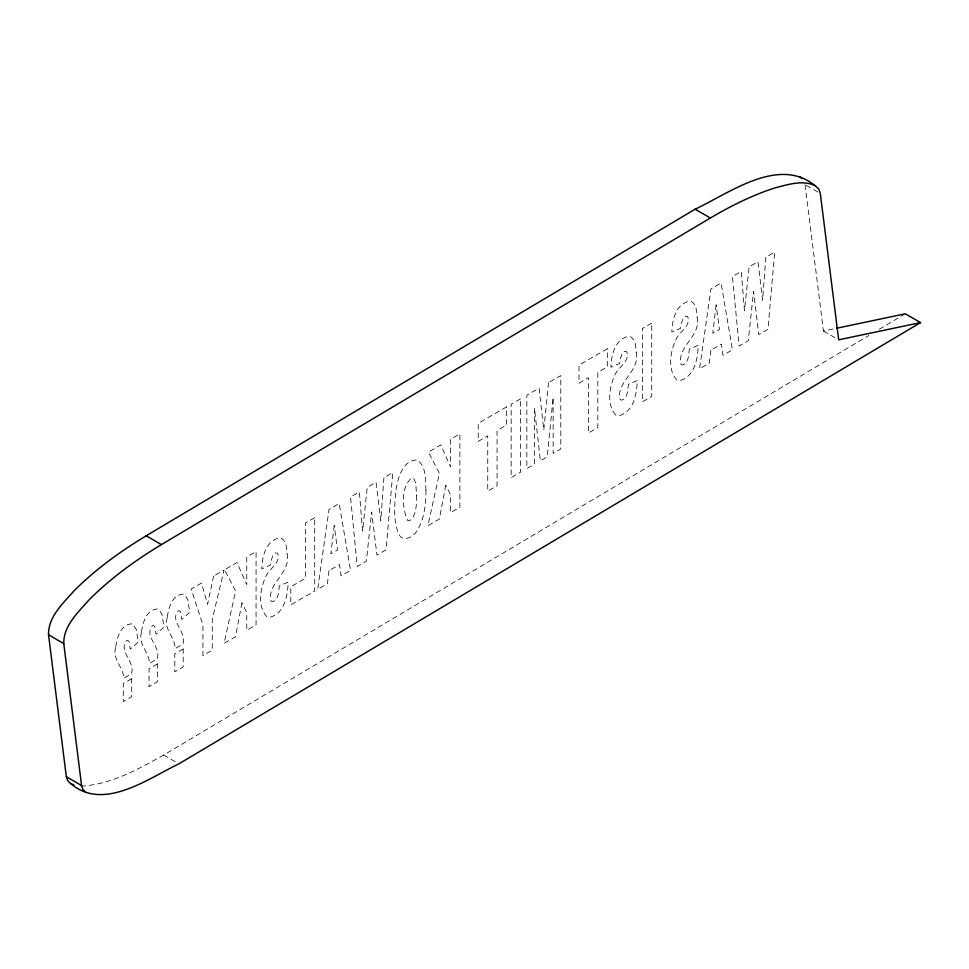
<?xml version="1.0" encoding="UTF-8"?>
<svg xmlns="http://www.w3.org/2000/svg" width="969" height="969" viewBox="0 0 969 969"><rect width="100%" height="100%" fill="white"/><g stroke="black" fill="none" stroke-linecap="round" stroke-linejoin="round"><path stroke-width="0.73" stroke-dasharray="4.84 3.63" d="M80.924 786.162C110.902 784.66 138.022 769.301 163.676 755.033L868.866 335.468M879.283 329.278L903.992 314.562M805.057 184.679L823.432 331.035L835.121 328.564M806.329 185.406L817.763 192.007M823.432 331.035L837.41 339.102M163.676 755.033L176.382 762.373M416.658 495.656C416.331 503.505 416.791 512.456 411.716 519.009A5.523 3.198 -60 0 1 407.67 520.462C402.062 508.616 400.633 487.068 411.752 477.874L414.017 478.989L415.701 482.974L416.658 495.656M425.985 490.169C425.73 504.146 424.592 519.166 416.694 531.182C413.157 537.371 402.292 542.701 398.659 533.737C393.099 520.414 394.649 505.321 395.727 491.295C397.653 479.292 401.953 460.348 416.936 459.912C426.784 466.004 425.125 480.139 425.985 490.169M287.066 553.856C291.403 572.897 266.741 583.326 270.945 600.865L272.265 601.81C278.83 600.126 278.624 591.223 279.326 585.845L288.193 582.078C287.672 595.305 284.959 612.868 270.157 617.229L266.899 616.805C257.088 606.255 260.298 588.474 265.857 576.385C269.019 568.585 281.41 562.844 277.606 553.19L275.16 552.924L273.403 554.51L271.126 560.433L270.593 565.024L261.8 568.851C262.163 557.054 265.385 541.78 278.442 538.086L281.652 538.401C286.606 541.744 286.751 548.466 287.066 553.856M636.161 352.316C640.497 371.357 615.836 381.774 620.051 399.313L621.359 400.258C627.924 398.574 627.718 389.671 628.421 384.293L637.287 380.526C636.766 393.753 634.053 411.328 619.264 415.689L615.993 415.253C606.182 404.703 609.392 386.922 614.964 374.833C618.113 367.033 630.504 361.292 626.713 351.638L624.254 351.384L622.498 352.958L620.233 358.881L619.688 363.472L610.894 367.299C611.269 355.502 614.479 340.228 627.549 336.546L630.758 336.849C635.7 340.204 635.846 346.926 636.161 352.316M697.099 317.129C701.435 336.17 676.774 346.587 680.977 364.126L682.285 365.083C688.862 363.399 688.656 354.497 689.347 349.119L698.225 345.339C697.692 358.578 694.991 376.142 680.19 380.502L676.931 380.078C667.12 369.528 670.33 351.747 675.89 339.647C679.039 331.846 691.442 326.117 687.639 316.463L685.192 316.197L683.424 317.784L681.159 323.707L680.626 328.297L671.832 332.125C672.195 320.327 675.405 305.053 688.474 301.359L691.684 301.662C696.638 305.017 696.772 311.739 697.099 317.129M115.711 647.413C111.907 659.392 123.899 667.217 123.572 678.373L131.396 673.855C135.817 661.536 117.709 651.386 126.6 640.654L127.932 640.461L129.022 641.599L130.246 649.097L138.24 642.084L136.278 629.511L133.456 624.751L131.505 623.842C120.362 624.678 116.849 638.208 115.711 647.413M141.474 632.539C137.671 644.518 149.662 652.343 149.335 663.499L157.16 658.981C161.581 646.662 143.46 636.512 152.363 625.78L153.696 625.586L154.786 626.725L156.009 634.223L164.003 627.209L162.041 614.637L159.219 609.876L157.257 608.968C146.125 609.804 142.613 623.333 141.474 632.539M167.237 617.665C163.434 629.644 175.425 637.469 175.098 648.624L182.923 644.106C187.344 631.788 169.224 621.638 178.126 610.906L179.459 610.712L180.549 611.851L181.772 619.348L189.767 612.335L187.804 599.763L184.982 595.014L183.02 594.094C171.888 594.93 168.376 608.471 167.237 617.665M383.93 477.729L380.744 520.619L376.069 482.259L367.239 487.359L362.563 531.06L359.366 491.901L350.548 496.988L357.21 566.49L366.355 561.208L371.648 511.983L376.929 555.116L386.074 549.835L392.784 472.606L383.93 477.729M765.825 257.233L762.639 300.136L757.976 261.775L749.146 266.875L744.458 310.577L741.273 271.417L732.455 276.504L739.105 346.006L748.262 340.725L753.555 291.487L758.824 334.62L767.969 329.339L774.691 252.122L765.825 257.233M548.515 382.694L543.791 430.054L539.091 388.145L526.833 395.219L526.833 468.56L534.476 464.151L534.476 408.215L540.363 460.759L547.267 456.762L553.154 397.435L553.154 453.371L560.785 448.962L560.785 375.609L548.515 382.694M328.939 570.705L327.437 583.689L317.662 589.322L329.012 509.428L339.186 503.553L350.536 570.353L341.003 575.852L339.538 564.588L328.939 570.705M710.846 350.221L709.332 363.193L699.57 368.838L710.907 288.944L721.081 283.069L732.431 349.857L722.91 355.357L721.433 344.104L710.846 350.221M334.208 525.44L330.877 553.723L337.515 549.895L334.208 525.44M716.115 304.944L712.784 333.239L719.41 329.412L716.115 304.944M241.923 602.888L235.552 636.73L224.069 643.368L235.576 591.054L224.566 569.736L236.969 562.565L246.744 584.646L246.744 556.933L256.07 551.543L256.07 624.884L246.744 630.274L246.744 612.372L241.923 602.888M445.752 485.215L439.393 519.045L427.898 525.683L439.417 473.369L428.395 452.051L440.798 444.892L450.573 466.961L450.573 439.248L459.9 433.858L459.9 507.199L450.573 512.589L450.573 494.699L445.752 485.215M213.665 576.022L207.584 604.281L201.491 583.059L191.184 589.007L202.921 624.848L202.921 655.577L212.272 650.175L212.272 619.457L224.033 570.038L213.665 576.022M314.695 517.688L305.368 523.078L305.368 578.36L290.809 586.766L290.809 604.826L314.695 591.042L314.695 517.688M506.581 406.907L478.226 423.283L478.226 441.392L487.746 435.893L487.746 491.126L497.073 485.748L497.073 430.515L506.581 425.016L506.581 406.907M520.51 398.865L511.16 404.267L511.16 477.608L520.51 472.218L520.51 398.865M607.333 348.743L578.977 365.119L578.977 383.227L588.486 377.728L588.486 432.961L597.812 427.583L597.812 372.35L607.333 366.851L607.333 348.743M651.713 323.125L642.362 328.515L642.362 401.869L651.713 396.466L651.713 323.125M131.663 678.748L123.281 683.593L123.281 701.544L131.663 696.711L131.663 678.748M157.426 663.874L149.044 668.719L149.044 686.67L157.426 681.837L157.426 663.874M183.189 649L174.808 653.845L174.808 671.796L183.189 666.963L183.189 649"/><path stroke-width="1.45" d="M920.55 322.592L838.682 339.828L820.307 193.485L818.781 189.052C782.274 153.247 730.844 192.419 695.1 209.207L146.174 535.796C120.289 551.409 95.628 569.312 74.177 590.678C63.227 603.227 48.087 616.768 48.523 634.78L66.34 776.738L67.685 780.663C100.437 813.803 146.622 779.306 178.926 763.838L920.55 322.592L905.3 313.786L836.586 328.261M815.486 185.769C802.78 179.665 788.185 184.51 775.37 187.78C752.513 195.035 730.989 205.9 710.35 218.013L161.423 544.602C135.551 560.215 110.878 578.118 89.427 599.484C78.489 612.033 63.336 625.574 63.772 643.586L81.59 785.544L82.946 789.469L85.866 792.376M70.604 783.57L73.935 784.951M695.1 209.207L710.35 218.013M146.174 535.796L161.423 544.602M48.523 634.78L63.772 643.586M66.34 776.738L81.59 785.544M800.237 176.964L801.884 178.599"/></g></svg>
